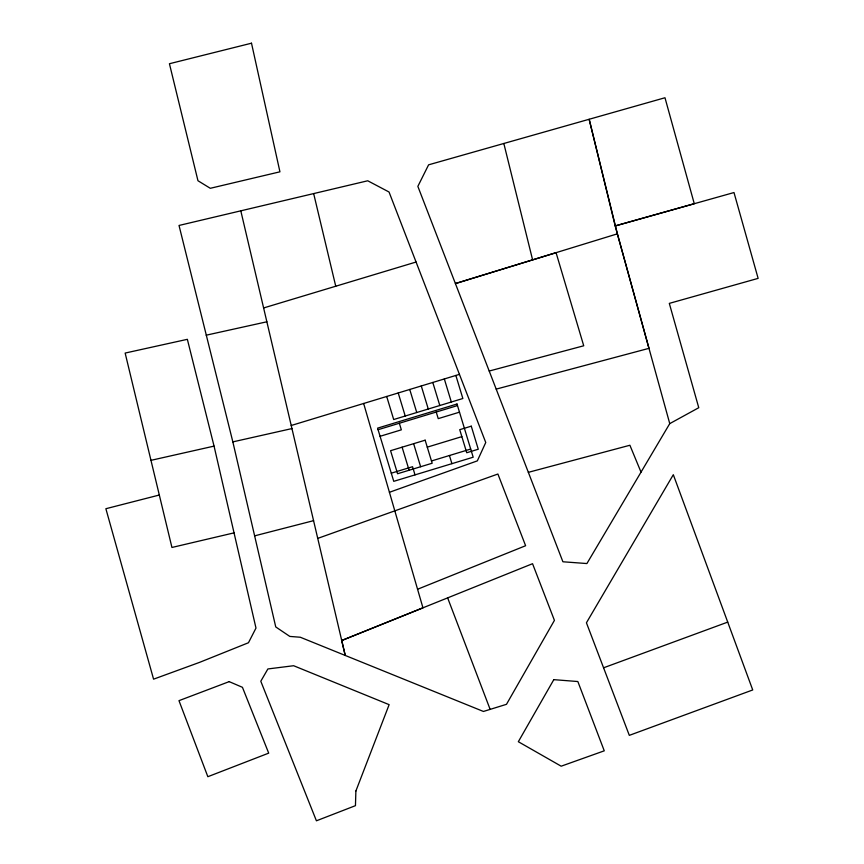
<?xml version="1.0" encoding="UTF-8"?>
<svg xmlns="http://www.w3.org/2000/svg" width="864" height="864" viewBox="0 0 864 864"><rect width="100%" height="100%" fill="white"/><g stroke="black" fill="none" stroke-linecap="round" stroke-linejoin="round"><path stroke-width="1.3" d="M669.751 423.619L586.904 563.555L562.907 561.773L417.852 186.376L428.598 164.83L664.978 97.751L694.278 203.72L615.2 225.936L669.751 423.619L698.76 407.711L669.308 303.383L758.128 278.37L733.99 192.542L615.2 225.936L589.172 119.297L617.36 233.842L648.972 348.343L496.217 389.113M417.571 589.248L525.614 545.724L497.902 474.023L317.714 538.402M240.808 210.859L345.233 655.463L341.712 640.516L532.548 563.706L554.429 620.374L506.477 704.322L483.44 711.461L300.316 637.243L289.818 636.422L275.746 626.929L232.848 441.882L179.021 225.461L367.74 180.781L389.038 192.013L485.752 442.508L477.338 460.868L389.426 492.286M341.712 640.516L422.96 607.846L363.647 403.466M603.58 667.796L727.726 622.112L752.728 689.958L629.316 735.361L586.429 622.782L673.315 474.692L727.726 622.112M617.36 233.842L455.393 283.576L556.07 252.688L583.729 345.784L489.229 371.034M291.211 425.498L459.443 374.36M378.076 429.71L457.488 405.583M380.074 436.298L401.339 429.84L399.341 423.252M459.497 412.171L438.232 418.63L436.223 412.042M427.27 447.142L461.851 436.633M391.284 473.18L412.549 466.722L415.022 474.876M431.471 460.976L470.696 449.053M263.596 307.962L416.07 262.03M528.358 472.338L629.899 445.252L641.023 472.144M254.632 535.853L313.567 520.668M159.311 495.029L105.872 508.723L153.576 679.169L199.606 662.353L248.465 642.74L255.982 628.085L214.056 446.116L187.358 339.325L125.15 353.063L171.936 547.463L234.058 532.861M150.973 460.339L214.056 446.116M232.848 441.882L291.935 428.576M206.204 335.189L266.879 321.786M447.638 597.866L490.136 709.387M455.857 375.451L462.856 398.509L393.692 419.526L386.694 396.468M444.334 378.961L451.332 402.008M432.799 382.46L439.808 405.518M449.431 455.512L451.904 463.666M421.276 385.96L428.274 409.018M409.741 389.459L416.75 412.517M398.218 392.969L405.227 416.016M413.629 443.686L420.638 466.744M402.106 447.185L409.104 470.243M503.831 143.489L532.602 259.859M313.664 193.601L335.74 286.222M355.882 791.014L355.45 805.669L316.418 820.8L260.798 681.242L267.883 668.952L293.62 665.723L389.135 704.657L355.882 791.014M553.802 679.655L518.335 741.722L561.179 766.195L604.26 750.827L577.843 681.534L553.802 679.655M229.187 681.631L178.978 700.661L207.846 776.704L268.704 753.138L242.438 687.312L229.187 681.631M457.013 404.017L377.6 428.144L393.757 481.334L473.18 457.207L457.013 404.017M425.153 440.186L390.571 450.695L397.58 473.742L432.162 463.234L425.153 440.186M471.269 426.179L459.734 429.678L466.744 452.736L478.267 449.226L471.269 426.179M251.5 43.2L169.43 63.731L197.964 180.738L210.298 188.298L279.936 171.817L251.5 43.2"/></g></svg>
